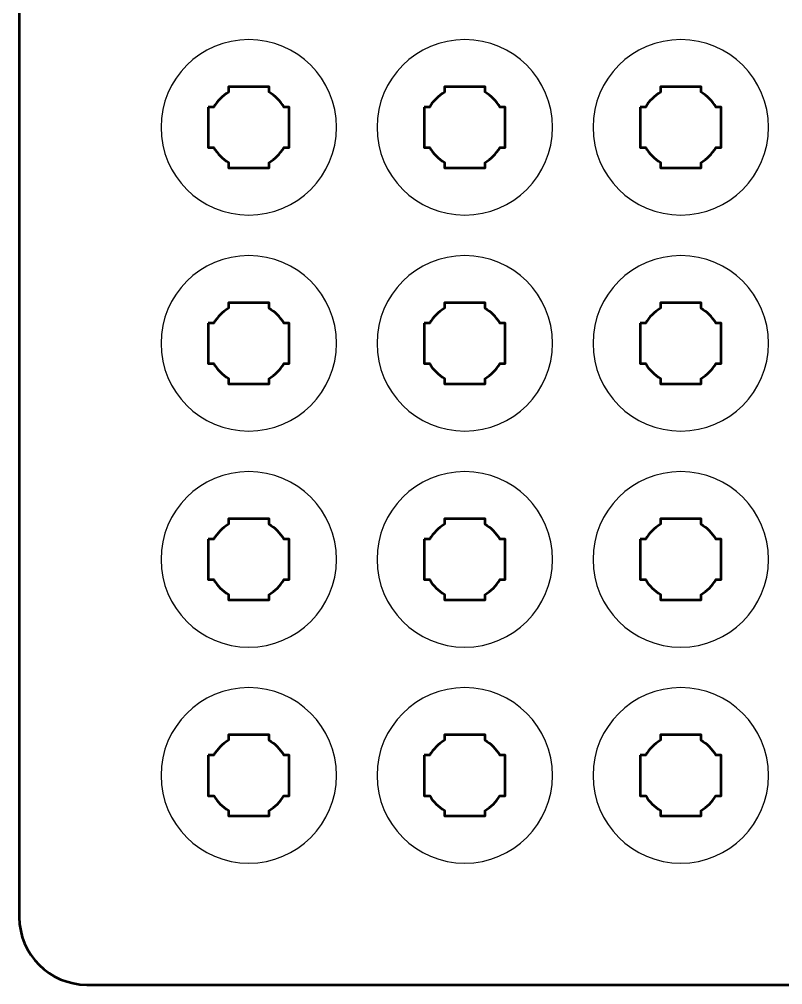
# Model space of a CAD drawing. Header units: centimetres. Extents: x -21 to 0, y -29.7 to 0.
# Drawn here: x -21 to -15.34, y -29.7 to -22.55 of the extents above; entities that cross this region are included whole.
import ezdxf

# ---------------------------------------------------------------- set-up
doc = ezdxf.new("R2010")
doc.units = ezdxf.units.CM
doc.header["$MEASUREMENT"] = 0
doc.layers.add('Layer 1', color=7, linetype='Continuous')

msp = doc.modelspace()

# ---------------------------------------------------------------- linework, layer by layer
at = {"layer": 'Layer 1', "color": 1, "lineweight": 53}
msp.add_open_spline([(-21.00003, -29.19995), (-21.00003, -29.19995), (-21.00003, -5.89992), (-21.00003, -5.89992), (-21.00003, -5.89992), (-21.00003, -5.81709), (-20.93286, -5.74992), (-20.85003, -5.74992), (-20.85003, -5.74992), (-20.7672, -5.74992), (-20.70003, -5.68275), (-20.70003, -5.59992), (-20.70003, -5.59992), (-20.70003, -5.51709), (-20.7672, -5.44992), (-20.85003, -5.44992), (-20.85003, -5.44992), (-20.93286, -5.44992), (-21.00003, -5.38275), (-21.00003, -5.29992), (-21.00003, -5.29992), (-21.00003, -5.21709), (-20.93286, -5.14992), (-20.85003, -5.14992), (-20.85003, -5.14992), (-20.7672, -5.14992), (-20.70003, -5.08275), (-20.70003, -4.99992), (-20.70003, -4.99992), (-20.70003, -4.91709), (-20.7672, -4.84992), (-20.85003, -4.84992), (-20.85003, -4.84992), (-20.93286, -4.84992), (-21.00003, -4.78275), (-21.00003, -4.69992), (-21.00003, -4.69992), (-21.00003, -4.61709), (-20.93286, -4.54992), (-20.85003, -4.54992), (-20.85003, -4.54992), (-20.7672, -4.54992), (-20.70003, -4.48275), (-20.70003, -4.39992), (-20.70003, -4.39992), (-20.70003, -4.31709), (-20.7672, -4.24992), (-20.85003, -4.24992), (-20.85003, -4.24992), (-20.93286, -4.24992), (-21.00003, -4.18275), (-21.00003, -4.09992), (-21.00003, -4.09992), (-21.00003, -4.01709), (-20.93286, -3.94992), (-20.85003, -3.94992), (-20.85003, -3.94992), (-20.7672, -3.94992), (-20.70003, -3.88275), (-20.70003, -3.79992), (-20.70003, -3.79992), (-20.70003, -3.71709), (-20.7672, -3.64992), (-20.85003, -3.64992), (-20.85003, -3.64992), (-20.93286, -3.64992), (-21.00003, -3.58275), (-21.00003, -3.49992), (-21.00003, -3.49992), (-21.00003, -3.41709), (-20.93286, -3.34992), (-20.85003, -3.34992), (-20.85003, -3.34992), (-20.7672, -3.34992), (-20.70003, -3.28275), (-20.70003, -3.19992), (-20.70003, -3.19992), (-20.70003, -3.11709), (-20.7672, -3.04992), (-20.85003, -3.04992), (-20.85003, -3.04992), (-20.93286, -3.04992), (-21.00003, -2.98275), (-21.00003, -2.89992), (-21.00003, -2.89992), (-21.00003, -2.81709), (-20.93286, -2.74992), (-20.85003, -2.74992), (-20.85003, -2.74992), (-20.7672, -2.74992), (-20.70003, -2.68275), (-20.70003, -2.59992), (-20.70003, -2.59992), (-20.70003, -2.51709), (-20.7672, -2.44992), (-20.85003, -2.44992), (-20.85003, -2.44992), (-20.93286, -2.44992), (-21.00003, -2.38275), (-21.00003, -2.29992), (-21.00003, -2.29992), (-21.00003, -2.21709), (-20.93286, -2.14992), (-20.85003, -2.14992), (-20.85003, -2.14992), (-20.7672, -2.14992), (-20.70003, -2.08275), (-20.70003, -1.99992), (-20.70003, -1.99992), (-20.70003, -1.91709), (-20.7672, -1.84992), (-20.85003, -1.84992), (-20.85003, -1.84992), (-20.93286, -1.84992), (-21.00003, -1.78275), (-21.00003, -1.69992), (-21.00003, -1.69992), (-21.00003, -1.61709), (-20.93286, -1.54992), (-20.85003, -1.54992), (-20.85003, -1.54992), (-20.7672, -1.54992), (-20.70003, -1.48275), (-20.70003, -1.39992), (-20.70003, -1.39992), (-20.70003, -1.31709), (-20.7672, -1.24992), (-20.85003, -1.24992), (-20.85003, -1.24992), (-20.93286, -1.24992), (-21.00003, -1.18275), (-21.00003, -1.09992), (-21.00003, -1.09992), (-21.00003, -1.09992), (-21.00003, -0.49992), (-21.00003, -0.49992), (-21.00003, -0.49992), (-21.00003, -0.22295), (-20.77694, 0.00004), (-20.49994, 0.00004), (-20.49994, 0.00004), (-20.49994, 0.00004), (-0.50008, 0.00004), (-0.50008, 0.00004), (-0.50008, 0.00004), (-0.22294, 0.00004), (0.00002, -0.22295), (0.00002, -0.49992), (0.00002, -0.49992), (0.00002, -0.49992), (0.00002, -29.19995), (0.00002, -29.19995), (0.00002, -29.19995), (0.00002, -29.47695), (-0.22294, -29.70004), (-0.50008, -29.70004), (-0.50008, -29.70004), (-0.50008, -29.70004), (-20.49994, -29.70004), (-20.49994, -29.70004), (-20.49994, -29.70004), (-20.77694, -29.70004), (-21.00003, -29.47695), (-21.00003, -29.19995)], degree=3, knots=[0, 0, 0, 0, 0.0243902, 0.0243902, 0.0243902, 0.0243902, 0.0487805, 0.0487805, 0.0487805, 0.0487805, 0.0731707, 0.0731707, 0.0731707, 0.0731707, 0.097561, 0.097561, 0.097561, 0.097561, 0.1219512, 0.1219512, 0.1219512, 0.1219512, 0.1463415, 0.1463415, 0.1463415, 0.1463415, 0.1707317, 0.1707317, 0.1707317, 0.1707317, 0.195122, 0.195122, 0.195122, 0.195122, 0.2195122, 0.2195122, 0.2195122, 0.2195122, 0.2439024, 0.2439024, 0.2439024, 0.2439024, 0.2682927, 0.2682927, 0.2682927, 0.2682927, 0.2926829, 0.2926829, 0.2926829, 0.2926829, 0.3170732, 0.3170732, 0.3170732, 0.3170732, 0.3414634, 0.3414634, 0.3414634, 0.3414634, 0.3658537, 0.3658537, 0.3658537, 0.3658537, 0.3902439, 0.3902439, 0.3902439, 0.3902439, 0.4146341, 0.4146341, 0.4146341, 0.4146341, 0.4390244, 0.4390244, 0.4390244, 0.4390244, 0.4634146, 0.4634146, 0.4634146, 0.4634146, 0.4878049, 0.4878049, 0.4878049, 0.4878049, 0.5121951, 0.5121951, 0.5121951, 0.5121951, 0.5365854, 0.5365854, 0.5365854, 0.5365854, 0.5609756, 0.5609756, 0.5609756, 0.5609756, 0.5853659, 0.5853659, 0.5853659, 0.5853659, 0.6097561, 0.6097561, 0.6097561, 0.6097561, 0.6341463, 0.6341463, 0.6341463, 0.6341463, 0.6585366, 0.6585366, 0.6585366, 0.6585366, 0.6829268, 0.6829268, 0.6829268, 0.6829268, 0.7073171, 0.7073171, 0.7073171, 0.7073171, 0.7317073, 0.7317073, 0.7317073, 0.7317073, 0.7560976, 0.7560976, 0.7560976, 0.7560976, 0.7804878, 0.7804878, 0.7804878, 0.7804878, 0.804878, 0.804878, 0.804878, 0.804878, 0.8292683, 0.8292683, 0.8292683, 0.8292683, 0.8536585, 0.8536585, 0.8536585, 0.8536585, 0.8780488, 0.8780488, 0.8780488, 0.8780488, 0.902439, 0.902439, 0.902439, 0.902439, 0.9268293, 0.9268293, 0.9268293, 0.9268293, 0.9512195, 0.9512195, 0.9512195, 0.9512195, 0.9756098, 0.9756098, 0.9756098, 0.9756098, 1, 1, 1, 1], dxfattribs=at)
at = {"layer": 'Layer 1', "color": 3, "lineweight": 25}
for points in [[(-18.65, -23.34999), (-18.65, -23.70918), (-18.94083, -24.00001), (-19.3, -24.00001), (-19.3, -24.00001), (-19.65893, -24.00001), (-19.95, -23.70918), (-19.95, -23.34999), (-19.95, -23.34999), (-19.95, -22.99106), (-19.65893, -22.69999), (-19.3, -22.69999), (-19.3, -22.69999), (-18.94083, -22.69999), (-18.65, -22.99106), (-18.65, -23.34999)], [(-17.05, -23.34999), (-17.05, -23.70918), (-17.34083, -24.00001), (-17.7, -24.00001), (-17.7, -24.00001), (-18.05893, -24.00001), (-18.35, -23.70918), (-18.35, -23.34999), (-18.35, -23.34999), (-18.35, -22.99106), (-18.05893, -22.69999), (-17.7, -22.69999), (-17.7, -22.69999), (-17.34083, -22.69999), (-17.05, -22.99106), (-17.05, -23.34999)], [(-15.45, -23.34999), (-15.45, -23.70918), (-15.74083, -24.00001), (-16.1, -24.00001), (-16.1, -24.00001), (-16.45893, -24.00001), (-16.75, -23.70918), (-16.75, -23.34999), (-16.75, -23.34999), (-16.75, -22.99106), (-16.45893, -22.69999), (-16.1, -22.69999), (-16.1, -22.69999), (-15.74083, -22.69999), (-15.45, -22.99106), (-15.45, -23.34999)], [(-18.65, -24.94999), (-18.65, -25.30918), (-18.94083, -25.60001), (-19.3, -25.60001), (-19.3, -25.60001), (-19.65893, -25.60001), (-19.95, -25.30918), (-19.95, -24.94999), (-19.95, -24.94999), (-19.95, -24.59106), (-19.65893, -24.29999), (-19.3, -24.29999), (-19.3, -24.29999), (-18.94083, -24.29999), (-18.65, -24.59106), (-18.65, -24.94999)], [(-17.05, -24.94999), (-17.05, -25.30918), (-17.34083, -25.60001), (-17.7, -25.60001), (-17.7, -25.60001), (-18.05893, -25.60001), (-18.35, -25.30918), (-18.35, -24.94999), (-18.35, -24.94999), (-18.35, -24.59106), (-18.05893, -24.29999), (-17.7, -24.29999), (-17.7, -24.29999), (-17.34083, -24.29999), (-17.05, -24.59106), (-17.05, -24.94999)], [(-15.45, -24.94999), (-15.45, -25.30918), (-15.74083, -25.60001), (-16.1, -25.60001), (-16.1, -25.60001), (-16.45893, -25.60001), (-16.75, -25.30918), (-16.75, -24.94999), (-16.75, -24.94999), (-16.75, -24.59106), (-16.45893, -24.29999), (-16.1, -24.29999), (-16.1, -24.29999), (-15.74083, -24.29999), (-15.45, -24.59106), (-15.45, -24.94999)], [(-18.65, -26.54999), (-18.65, -26.90918), (-18.94083, -27.20001), (-19.3, -27.20001), (-19.3, -27.20001), (-19.65893, -27.20001), (-19.95, -26.90918), (-19.95, -26.54999), (-19.95, -26.54999), (-19.95, -26.19106), (-19.65893, -25.89999), (-19.3, -25.89999), (-19.3, -25.89999), (-18.94083, -25.89999), (-18.65, -26.19106), (-18.65, -26.54999)], [(-17.05, -26.54999), (-17.05, -26.90918), (-17.34083, -27.20001), (-17.7, -27.20001), (-17.7, -27.20001), (-18.05893, -27.20001), (-18.35, -26.90918), (-18.35, -26.54999), (-18.35, -26.54999), (-18.35, -26.19106), (-18.05893, -25.89999), (-17.7, -25.89999), (-17.7, -25.89999), (-17.34083, -25.89999), (-17.05, -26.19106), (-17.05, -26.54999)], [(-15.45, -26.54999), (-15.45, -26.90918), (-15.74083, -27.20001), (-16.1, -27.20001), (-16.1, -27.20001), (-16.45893, -27.20001), (-16.75, -26.90918), (-16.75, -26.54999), (-16.75, -26.54999), (-16.75, -26.19106), (-16.45893, -25.89999), (-16.1, -25.89999), (-16.1, -25.89999), (-15.74083, -25.89999), (-15.45, -26.19106), (-15.45, -26.54999)], [(-18.65, -28.14999), (-18.65, -28.50918), (-18.94083, -28.80001), (-19.3, -28.80001), (-19.3, -28.80001), (-19.65893, -28.80001), (-19.95, -28.50918), (-19.95, -28.14999), (-19.95, -28.14999), (-19.95, -27.79106), (-19.65893, -27.49999), (-19.3, -27.49999), (-19.3, -27.49999), (-18.94083, -27.49999), (-18.65, -27.79106), (-18.65, -28.14999)], [(-17.05, -28.14999), (-17.05, -28.50918), (-17.34083, -28.80001), (-17.7, -28.80001), (-17.7, -28.80001), (-18.05893, -28.80001), (-18.35, -28.50918), (-18.35, -28.14999), (-18.35, -28.14999), (-18.35, -27.79106), (-18.05893, -27.49999), (-17.7, -27.49999), (-17.7, -27.49999), (-17.34083, -27.49999), (-17.05, -27.79106), (-17.05, -28.14999)], [(-15.45, -28.14999), (-15.45, -28.50918), (-15.74083, -28.80001), (-16.1, -28.80001), (-16.1, -28.80001), (-16.45893, -28.80001), (-16.75, -28.50918), (-16.75, -28.14999), (-16.75, -28.14999), (-16.75, -27.79106), (-16.45893, -27.49999), (-16.1, -27.49999), (-16.1, -27.49999), (-15.74083, -27.49999), (-15.45, -27.79106), (-15.45, -28.14999)]]:
    msp.add_open_spline(points, degree=3, knots=[0, 0, 0, 0, 0.25, 0.25, 0.25, 0.25, 0.5, 0.5, 0.5, 0.5, 0.75, 0.75, 0.75, 0.75, 1, 1, 1, 1], dxfattribs=at)
at = {"layer": 'Layer 1', "lineweight": 53}
for points in [[(-19.59998, -23.20006), (-19.59998, -23.20006), (-19.55989, -23.20006), (-19.55989, -23.20006), (-19.55989, -23.20006), (-19.53354, -23.15449), (-19.49554, -23.11649), (-19.44998, -23.09013), (-19.44998, -23.09013), (-19.44998, -23.09013), (-19.44998, -23.05006), (-19.44998, -23.05006), (-19.44998, -23.05006), (-19.44998, -23.05006), (-19.30542, -23.05006), (-19.30542, -23.05006), (-19.30542, -23.05006), (-19.30542, -23.05006), (-19.3, -23.04999), (-19.3, -23.04999), (-19.3, -23.04999), (-19.3, -23.04999), (-19.29458, -23.05006), (-19.29458, -23.05006), (-19.29458, -23.05006), (-19.29458, -23.05006), (-19.14997, -23.05006), (-19.14997, -23.05006), (-19.14997, -23.05006), (-19.14997, -23.05006), (-19.14997, -23.09014), (-19.14997, -23.09014), (-19.14997, -23.09014), (-19.10441, -23.1165), (-19.06643, -23.15449), (-19.04009, -23.20006), (-19.04009, -23.20006), (-19.04009, -23.20006), (-18.99998, -23.20006), (-18.99998, -23.20006), (-18.99998, -23.20006), (-18.99998, -23.20006), (-18.99998, -23.50007), (-18.99998, -23.50007), (-18.99998, -23.50007), (-18.99998, -23.50007), (-19.04015, -23.50007), (-19.04015, -23.50007), (-19.04015, -23.50007), (-19.06649, -23.5456), (-19.10444, -23.58354), (-19.14997, -23.60987), (-19.14997, -23.60987), (-19.14997, -23.60987), (-19.14997, -23.65006), (-19.14997, -23.65006), (-19.14997, -23.65006), (-19.14997, -23.65006), (-19.44998, -23.65006), (-19.44998, -23.65006), (-19.44998, -23.65006), (-19.44998, -23.65006), (-19.44998, -23.60988), (-19.44998, -23.60988), (-19.44998, -23.60988), (-19.49552, -23.58355), (-19.53348, -23.5456), (-19.55983, -23.50007), (-19.55983, -23.50007), (-19.55983, -23.50007), (-19.59998, -23.50007), (-19.59998, -23.50007), (-19.59998, -23.50007), (-19.59998, -23.50007), (-19.59998, -23.35154), (-19.59998, -23.35154), (-19.59998, -23.35154), (-19.59998, -23.35154), (-19.6, -23.34999), (-19.6, -23.34999), (-19.6, -23.34999), (-19.6, -23.34999), (-19.59998, -23.34844), (-19.59998, -23.34844), (-19.59998, -23.34844), (-19.59998, -23.34844), (-19.59998, -23.20006), (-19.59998, -23.20006)], [(-17.99998, -23.20006), (-17.99998, -23.20006), (-17.95989, -23.20006), (-17.95989, -23.20006), (-17.95989, -23.20006), (-17.93354, -23.15449), (-17.89554, -23.11649), (-17.84998, -23.09013), (-17.84998, -23.09013), (-17.84998, -23.09013), (-17.84998, -23.05006), (-17.84998, -23.05006), (-17.84998, -23.05006), (-17.84998, -23.05006), (-17.70542, -23.05006), (-17.70542, -23.05006), (-17.70542, -23.05006), (-17.70542, -23.05006), (-17.7, -23.04999), (-17.7, -23.04999), (-17.7, -23.04999), (-17.7, -23.04999), (-17.69458, -23.05006), (-17.69458, -23.05006), (-17.69458, -23.05006), (-17.69458, -23.05006), (-17.54997, -23.05006), (-17.54997, -23.05006), (-17.54997, -23.05006), (-17.54997, -23.05006), (-17.54997, -23.09014), (-17.54997, -23.09014), (-17.54997, -23.09014), (-17.50441, -23.1165), (-17.46643, -23.15449), (-17.44009, -23.20006), (-17.44009, -23.20006), (-17.44009, -23.20006), (-17.39998, -23.20006), (-17.39998, -23.20006), (-17.39998, -23.20006), (-17.39998, -23.20006), (-17.39998, -23.50007), (-17.39998, -23.50007), (-17.39998, -23.50007), (-17.39998, -23.50007), (-17.44015, -23.50007), (-17.44015, -23.50007), (-17.44015, -23.50007), (-17.46649, -23.5456), (-17.50444, -23.58354), (-17.54997, -23.60987), (-17.54997, -23.60987), (-17.54997, -23.60987), (-17.54997, -23.65006), (-17.54997, -23.65006), (-17.54997, -23.65006), (-17.54997, -23.65006), (-17.84998, -23.65006), (-17.84998, -23.65006), (-17.84998, -23.65006), (-17.84998, -23.65006), (-17.84998, -23.60988), (-17.84998, -23.60988), (-17.84998, -23.60988), (-17.89552, -23.58355), (-17.93348, -23.5456), (-17.95983, -23.50007), (-17.95983, -23.50007), (-17.95983, -23.50007), (-17.99998, -23.50007), (-17.99998, -23.50007), (-17.99998, -23.50007), (-17.99998, -23.50007), (-17.99998, -23.35154), (-17.99998, -23.35154), (-17.99998, -23.35154), (-17.99998, -23.35154), (-18, -23.34999), (-18, -23.34999), (-18, -23.34999), (-18, -23.34999), (-17.99998, -23.34844), (-17.99998, -23.34844), (-17.99998, -23.34844), (-17.99998, -23.34844), (-17.99998, -23.20006), (-17.99998, -23.20006)], [(-16.39998, -23.20006), (-16.39998, -23.20006), (-16.35989, -23.20006), (-16.35989, -23.20006), (-16.35989, -23.20006), (-16.33354, -23.15449), (-16.29554, -23.11649), (-16.24998, -23.09013), (-16.24998, -23.09013), (-16.24998, -23.09013), (-16.24998, -23.05006), (-16.24998, -23.05006), (-16.24998, -23.05006), (-16.24998, -23.05006), (-16.10542, -23.05006), (-16.10542, -23.05006), (-16.10542, -23.05006), (-16.10542, -23.05006), (-16.1, -23.04999), (-16.1, -23.04999), (-16.1, -23.04999), (-16.1, -23.04999), (-16.09458, -23.05006), (-16.09458, -23.05006), (-16.09458, -23.05006), (-16.09458, -23.05006), (-15.94997, -23.05006), (-15.94997, -23.05006), (-15.94997, -23.05006), (-15.94997, -23.05006), (-15.94997, -23.09014), (-15.94997, -23.09014), (-15.94997, -23.09014), (-15.90441, -23.1165), (-15.86643, -23.15449), (-15.84009, -23.20006), (-15.84009, -23.20006), (-15.84009, -23.20006), (-15.79998, -23.20006), (-15.79998, -23.20006), (-15.79998, -23.20006), (-15.79998, -23.20006), (-15.79998, -23.50007), (-15.79998, -23.50007), (-15.79998, -23.50007), (-15.79998, -23.50007), (-15.84015, -23.50007), (-15.84015, -23.50007), (-15.84015, -23.50007), (-15.86649, -23.5456), (-15.90444, -23.58354), (-15.94997, -23.60987), (-15.94997, -23.60987), (-15.94997, -23.60987), (-15.94997, -23.65006), (-15.94997, -23.65006), (-15.94997, -23.65006), (-15.94997, -23.65006), (-16.24998, -23.65006), (-16.24998, -23.65006), (-16.24998, -23.65006), (-16.24998, -23.65006), (-16.24998, -23.60988), (-16.24998, -23.60988), (-16.24998, -23.60988), (-16.29552, -23.58355), (-16.33348, -23.5456), (-16.35983, -23.50007), (-16.35983, -23.50007), (-16.35983, -23.50007), (-16.39998, -23.50007), (-16.39998, -23.50007), (-16.39998, -23.50007), (-16.39998, -23.50007), (-16.39998, -23.35154), (-16.39998, -23.35154), (-16.39998, -23.35154), (-16.39998, -23.35154), (-16.4, -23.34999), (-16.4, -23.34999), (-16.4, -23.34999), (-16.4, -23.34999), (-16.39998, -23.34844), (-16.39998, -23.34844), (-16.39998, -23.34844), (-16.39998, -23.34844), (-16.39998, -23.20006), (-16.39998, -23.20006)], [(-19.59998, -24.80006), (-19.59998, -24.80006), (-19.55989, -24.80006), (-19.55989, -24.80006), (-19.55989, -24.80006), (-19.53354, -24.75449), (-19.49554, -24.71649), (-19.44998, -24.69013), (-19.44998, -24.69013), (-19.44998, -24.69013), (-19.44998, -24.65006), (-19.44998, -24.65006), (-19.44998, -24.65006), (-19.44998, -24.65006), (-19.30542, -24.65006), (-19.30542, -24.65006), (-19.30542, -24.65006), (-19.30542, -24.65006), (-19.3, -24.64999), (-19.3, -24.64999), (-19.3, -24.64999), (-19.3, -24.64999), (-19.29458, -24.65006), (-19.29458, -24.65006), (-19.29458, -24.65006), (-19.29458, -24.65006), (-19.14997, -24.65006), (-19.14997, -24.65006), (-19.14997, -24.65006), (-19.14997, -24.65006), (-19.14997, -24.69014), (-19.14997, -24.69014), (-19.14997, -24.69014), (-19.10441, -24.7165), (-19.06643, -24.75449), (-19.04009, -24.80006), (-19.04009, -24.80006), (-19.04009, -24.80006), (-18.99998, -24.80006), (-18.99998, -24.80006), (-18.99998, -24.80006), (-18.99998, -24.80006), (-18.99998, -25.10007), (-18.99998, -25.10007), (-18.99998, -25.10007), (-18.99998, -25.10007), (-19.04015, -25.10007), (-19.04015, -25.10007), (-19.04015, -25.10007), (-19.06649, -25.1456), (-19.10444, -25.18354), (-19.14997, -25.20987), (-19.14997, -25.20987), (-19.14997, -25.20987), (-19.14997, -25.25006), (-19.14997, -25.25006), (-19.14997, -25.25006), (-19.14997, -25.25006), (-19.44998, -25.25006), (-19.44998, -25.25006), (-19.44998, -25.25006), (-19.44998, -25.25006), (-19.44998, -25.20988), (-19.44998, -25.20988), (-19.44998, -25.20988), (-19.49552, -25.18355), (-19.53348, -25.1456), (-19.55983, -25.10007), (-19.55983, -25.10007), (-19.55983, -25.10007), (-19.59998, -25.10007), (-19.59998, -25.10007), (-19.59998, -25.10007), (-19.59998, -25.10007), (-19.59998, -24.95154), (-19.59998, -24.95154), (-19.59998, -24.95154), (-19.59998, -24.95154), (-19.6, -24.94999), (-19.6, -24.94999), (-19.6, -24.94999), (-19.6, -24.94999), (-19.59998, -24.94844), (-19.59998, -24.94844), (-19.59998, -24.94844), (-19.59998, -24.94844), (-19.59998, -24.80006), (-19.59998, -24.80006)], [(-17.99998, -24.80006), (-17.99998, -24.80006), (-17.95989, -24.80006), (-17.95989, -24.80006), (-17.95989, -24.80006), (-17.93354, -24.75449), (-17.89554, -24.71649), (-17.84998, -24.69013), (-17.84998, -24.69013), (-17.84998, -24.69013), (-17.84998, -24.65006), (-17.84998, -24.65006), (-17.84998, -24.65006), (-17.84998, -24.65006), (-17.70542, -24.65006), (-17.70542, -24.65006), (-17.70542, -24.65006), (-17.70542, -24.65006), (-17.7, -24.64999), (-17.7, -24.64999), (-17.7, -24.64999), (-17.7, -24.64999), (-17.69458, -24.65006), (-17.69458, -24.65006), (-17.69458, -24.65006), (-17.69458, -24.65006), (-17.54997, -24.65006), (-17.54997, -24.65006), (-17.54997, -24.65006), (-17.54997, -24.65006), (-17.54997, -24.69014), (-17.54997, -24.69014), (-17.54997, -24.69014), (-17.50441, -24.7165), (-17.46643, -24.75449), (-17.44009, -24.80006), (-17.44009, -24.80006), (-17.44009, -24.80006), (-17.39998, -24.80006), (-17.39998, -24.80006), (-17.39998, -24.80006), (-17.39998, -24.80006), (-17.39998, -25.10007), (-17.39998, -25.10007), (-17.39998, -25.10007), (-17.39998, -25.10007), (-17.44015, -25.10007), (-17.44015, -25.10007), (-17.44015, -25.10007), (-17.46649, -25.1456), (-17.50444, -25.18354), (-17.54997, -25.20987), (-17.54997, -25.20987), (-17.54997, -25.20987), (-17.54997, -25.25006), (-17.54997, -25.25006), (-17.54997, -25.25006), (-17.54997, -25.25006), (-17.84998, -25.25006), (-17.84998, -25.25006), (-17.84998, -25.25006), (-17.84998, -25.25006), (-17.84998, -25.20988), (-17.84998, -25.20988), (-17.84998, -25.20988), (-17.89552, -25.18355), (-17.93348, -25.1456), (-17.95983, -25.10007), (-17.95983, -25.10007), (-17.95983, -25.10007), (-17.99998, -25.10007), (-17.99998, -25.10007), (-17.99998, -25.10007), (-17.99998, -25.10007), (-17.99998, -24.95154), (-17.99998, -24.95154), (-17.99998, -24.95154), (-17.99998, -24.95154), (-18, -24.94999), (-18, -24.94999), (-18, -24.94999), (-18, -24.94999), (-17.99998, -24.94844), (-17.99998, -24.94844), (-17.99998, -24.94844), (-17.99998, -24.94844), (-17.99998, -24.80006), (-17.99998, -24.80006)], [(-16.39998, -24.80006), (-16.39998, -24.80006), (-16.35989, -24.80006), (-16.35989, -24.80006), (-16.35989, -24.80006), (-16.33354, -24.75449), (-16.29554, -24.71649), (-16.24998, -24.69013), (-16.24998, -24.69013), (-16.24998, -24.69013), (-16.24998, -24.65006), (-16.24998, -24.65006), (-16.24998, -24.65006), (-16.24998, -24.65006), (-16.10542, -24.65006), (-16.10542, -24.65006), (-16.10542, -24.65006), (-16.10542, -24.65006), (-16.1, -24.64999), (-16.1, -24.64999), (-16.1, -24.64999), (-16.1, -24.64999), (-16.09458, -24.65006), (-16.09458, -24.65006), (-16.09458, -24.65006), (-16.09458, -24.65006), (-15.94997, -24.65006), (-15.94997, -24.65006), (-15.94997, -24.65006), (-15.94997, -24.65006), (-15.94997, -24.69014), (-15.94997, -24.69014), (-15.94997, -24.69014), (-15.90441, -24.7165), (-15.86643, -24.75449), (-15.84009, -24.80006), (-15.84009, -24.80006), (-15.84009, -24.80006), (-15.79998, -24.80006), (-15.79998, -24.80006), (-15.79998, -24.80006), (-15.79998, -24.80006), (-15.79998, -25.10007), (-15.79998, -25.10007), (-15.79998, -25.10007), (-15.79998, -25.10007), (-15.84015, -25.10007), (-15.84015, -25.10007), (-15.84015, -25.10007), (-15.86649, -25.1456), (-15.90444, -25.18354), (-15.94997, -25.20987), (-15.94997, -25.20987), (-15.94997, -25.20987), (-15.94997, -25.25006), (-15.94997, -25.25006), (-15.94997, -25.25006), (-15.94997, -25.25006), (-16.24998, -25.25006), (-16.24998, -25.25006), (-16.24998, -25.25006), (-16.24998, -25.25006), (-16.24998, -25.20988), (-16.24998, -25.20988), (-16.24998, -25.20988), (-16.29552, -25.18355), (-16.33348, -25.1456), (-16.35983, -25.10007), (-16.35983, -25.10007), (-16.35983, -25.10007), (-16.39998, -25.10007), (-16.39998, -25.10007), (-16.39998, -25.10007), (-16.39998, -25.10007), (-16.39998, -24.95154), (-16.39998, -24.95154), (-16.39998, -24.95154), (-16.39998, -24.95154), (-16.4, -24.94999), (-16.4, -24.94999), (-16.4, -24.94999), (-16.4, -24.94999), (-16.39998, -24.94844), (-16.39998, -24.94844), (-16.39998, -24.94844), (-16.39998, -24.94844), (-16.39998, -24.80006), (-16.39998, -24.80006)], [(-19.59998, -26.40006), (-19.59998, -26.40006), (-19.55989, -26.40006), (-19.55989, -26.40006), (-19.55989, -26.40006), (-19.53354, -26.35449), (-19.49554, -26.31649), (-19.44998, -26.29013), (-19.44998, -26.29013), (-19.44998, -26.29013), (-19.44998, -26.25006), (-19.44998, -26.25006), (-19.44998, -26.25006), (-19.44998, -26.25006), (-19.30542, -26.25006), (-19.30542, -26.25006), (-19.30542, -26.25006), (-19.30542, -26.25006), (-19.3, -26.24999), (-19.3, -26.24999), (-19.3, -26.24999), (-19.3, -26.24999), (-19.29458, -26.25006), (-19.29458, -26.25006), (-19.29458, -26.25006), (-19.29458, -26.25006), (-19.14997, -26.25006), (-19.14997, -26.25006), (-19.14997, -26.25006), (-19.14997, -26.25006), (-19.14997, -26.29014), (-19.14997, -26.29014), (-19.14997, -26.29014), (-19.10441, -26.3165), (-19.06643, -26.35449), (-19.04009, -26.40006), (-19.04009, -26.40006), (-19.04009, -26.40006), (-18.99998, -26.40006), (-18.99998, -26.40006), (-18.99998, -26.40006), (-18.99998, -26.40006), (-18.99998, -26.70007), (-18.99998, -26.70007), (-18.99998, -26.70007), (-18.99998, -26.70007), (-19.04015, -26.70007), (-19.04015, -26.70007), (-19.04015, -26.70007), (-19.06649, -26.7456), (-19.10444, -26.78354), (-19.14997, -26.80987), (-19.14997, -26.80987), (-19.14997, -26.80987), (-19.14997, -26.85006), (-19.14997, -26.85006), (-19.14997, -26.85006), (-19.14997, -26.85006), (-19.44998, -26.85006), (-19.44998, -26.85006), (-19.44998, -26.85006), (-19.44998, -26.85006), (-19.44998, -26.80988), (-19.44998, -26.80988), (-19.44998, -26.80988), (-19.49552, -26.78355), (-19.53348, -26.7456), (-19.55983, -26.70007), (-19.55983, -26.70007), (-19.55983, -26.70007), (-19.59998, -26.70007), (-19.59998, -26.70007), (-19.59998, -26.70007), (-19.59998, -26.70007), (-19.59998, -26.55154), (-19.59998, -26.55154), (-19.59998, -26.55154), (-19.59998, -26.55154), (-19.6, -26.54999), (-19.6, -26.54999), (-19.6, -26.54999), (-19.6, -26.54999), (-19.59998, -26.54844), (-19.59998, -26.54844), (-19.59998, -26.54844), (-19.59998, -26.54844), (-19.59998, -26.40006), (-19.59998, -26.40006)], [(-17.99998, -26.40006), (-17.99998, -26.40006), (-17.95989, -26.40006), (-17.95989, -26.40006), (-17.95989, -26.40006), (-17.93354, -26.35449), (-17.89554, -26.31649), (-17.84998, -26.29013), (-17.84998, -26.29013), (-17.84998, -26.29013), (-17.84998, -26.25006), (-17.84998, -26.25006), (-17.84998, -26.25006), (-17.84998, -26.25006), (-17.70542, -26.25006), (-17.70542, -26.25006), (-17.70542, -26.25006), (-17.70542, -26.25006), (-17.7, -26.24999), (-17.7, -26.24999), (-17.7, -26.24999), (-17.7, -26.24999), (-17.69458, -26.25006), (-17.69458, -26.25006), (-17.69458, -26.25006), (-17.69458, -26.25006), (-17.54997, -26.25006), (-17.54997, -26.25006), (-17.54997, -26.25006), (-17.54997, -26.25006), (-17.54997, -26.29014), (-17.54997, -26.29014), (-17.54997, -26.29014), (-17.50441, -26.3165), (-17.46643, -26.35449), (-17.44009, -26.40006), (-17.44009, -26.40006), (-17.44009, -26.40006), (-17.39998, -26.40006), (-17.39998, -26.40006), (-17.39998, -26.40006), (-17.39998, -26.40006), (-17.39998, -26.70007), (-17.39998, -26.70007), (-17.39998, -26.70007), (-17.39998, -26.70007), (-17.44015, -26.70007), (-17.44015, -26.70007), (-17.44015, -26.70007), (-17.46649, -26.7456), (-17.50444, -26.78354), (-17.54997, -26.80987), (-17.54997, -26.80987), (-17.54997, -26.80987), (-17.54997, -26.85006), (-17.54997, -26.85006), (-17.54997, -26.85006), (-17.54997, -26.85006), (-17.84998, -26.85006), (-17.84998, -26.85006), (-17.84998, -26.85006), (-17.84998, -26.85006), (-17.84998, -26.80988), (-17.84998, -26.80988), (-17.84998, -26.80988), (-17.89552, -26.78355), (-17.93348, -26.7456), (-17.95983, -26.70007), (-17.95983, -26.70007), (-17.95983, -26.70007), (-17.99998, -26.70007), (-17.99998, -26.70007), (-17.99998, -26.70007), (-17.99998, -26.70007), (-17.99998, -26.55154), (-17.99998, -26.55154), (-17.99998, -26.55154), (-17.99998, -26.55154), (-18, -26.54999), (-18, -26.54999), (-18, -26.54999), (-18, -26.54999), (-17.99998, -26.54844), (-17.99998, -26.54844), (-17.99998, -26.54844), (-17.99998, -26.54844), (-17.99998, -26.40006), (-17.99998, -26.40006)], [(-16.39998, -26.40006), (-16.39998, -26.40006), (-16.35989, -26.40006), (-16.35989, -26.40006), (-16.35989, -26.40006), (-16.33354, -26.35449), (-16.29554, -26.31649), (-16.24998, -26.29013), (-16.24998, -26.29013), (-16.24998, -26.29013), (-16.24998, -26.25006), (-16.24998, -26.25006), (-16.24998, -26.25006), (-16.24998, -26.25006), (-16.10542, -26.25006), (-16.10542, -26.25006), (-16.10542, -26.25006), (-16.10542, -26.25006), (-16.1, -26.24999), (-16.1, -26.24999), (-16.1, -26.24999), (-16.1, -26.24999), (-16.09458, -26.25006), (-16.09458, -26.25006), (-16.09458, -26.25006), (-16.09458, -26.25006), (-15.94997, -26.25006), (-15.94997, -26.25006), (-15.94997, -26.25006), (-15.94997, -26.25006), (-15.94997, -26.29014), (-15.94997, -26.29014), (-15.94997, -26.29014), (-15.90441, -26.3165), (-15.86643, -26.35449), (-15.84009, -26.40006), (-15.84009, -26.40006), (-15.84009, -26.40006), (-15.79998, -26.40006), (-15.79998, -26.40006), (-15.79998, -26.40006), (-15.79998, -26.40006), (-15.79998, -26.70007), (-15.79998, -26.70007), (-15.79998, -26.70007), (-15.79998, -26.70007), (-15.84015, -26.70007), (-15.84015, -26.70007), (-15.84015, -26.70007), (-15.86649, -26.7456), (-15.90444, -26.78354), (-15.94997, -26.80987), (-15.94997, -26.80987), (-15.94997, -26.80987), (-15.94997, -26.85006), (-15.94997, -26.85006), (-15.94997, -26.85006), (-15.94997, -26.85006), (-16.24998, -26.85006), (-16.24998, -26.85006), (-16.24998, -26.85006), (-16.24998, -26.85006), (-16.24998, -26.80988), (-16.24998, -26.80988), (-16.24998, -26.80988), (-16.29552, -26.78355), (-16.33348, -26.7456), (-16.35983, -26.70007), (-16.35983, -26.70007), (-16.35983, -26.70007), (-16.39998, -26.70007), (-16.39998, -26.70007), (-16.39998, -26.70007), (-16.39998, -26.70007), (-16.39998, -26.55154), (-16.39998, -26.55154), (-16.39998, -26.55154), (-16.39998, -26.55154), (-16.4, -26.54999), (-16.4, -26.54999), (-16.4, -26.54999), (-16.4, -26.54999), (-16.39998, -26.54844), (-16.39998, -26.54844), (-16.39998, -26.54844), (-16.39998, -26.54844), (-16.39998, -26.40006), (-16.39998, -26.40006)], [(-19.59998, -28.00006), (-19.59998, -28.00006), (-19.55989, -28.00006), (-19.55989, -28.00006), (-19.55989, -28.00006), (-19.53354, -27.95449), (-19.49554, -27.91649), (-19.44998, -27.89013), (-19.44998, -27.89013), (-19.44998, -27.89013), (-19.44998, -27.85006), (-19.44998, -27.85006), (-19.44998, -27.85006), (-19.44998, -27.85006), (-19.30542, -27.85006), (-19.30542, -27.85006), (-19.30542, -27.85006), (-19.30542, -27.85006), (-19.3, -27.84999), (-19.3, -27.84999), (-19.3, -27.84999), (-19.3, -27.84999), (-19.29458, -27.85006), (-19.29458, -27.85006), (-19.29458, -27.85006), (-19.29458, -27.85006), (-19.14997, -27.85006), (-19.14997, -27.85006), (-19.14997, -27.85006), (-19.14997, -27.85006), (-19.14997, -27.89014), (-19.14997, -27.89014), (-19.14997, -27.89014), (-19.10441, -27.9165), (-19.06643, -27.95449), (-19.04009, -28.00006), (-19.04009, -28.00006), (-19.04009, -28.00006), (-18.99998, -28.00006), (-18.99998, -28.00006), (-18.99998, -28.00006), (-18.99998, -28.00006), (-18.99998, -28.30007), (-18.99998, -28.30007), (-18.99998, -28.30007), (-18.99998, -28.30007), (-19.04015, -28.30007), (-19.04015, -28.30007), (-19.04015, -28.30007), (-19.06649, -28.3456), (-19.10444, -28.38354), (-19.14997, -28.40987), (-19.14997, -28.40987), (-19.14997, -28.40987), (-19.14997, -28.45006), (-19.14997, -28.45006), (-19.14997, -28.45006), (-19.14997, -28.45006), (-19.44998, -28.45006), (-19.44998, -28.45006), (-19.44998, -28.45006), (-19.44998, -28.45006), (-19.44998, -28.40988), (-19.44998, -28.40988), (-19.44998, -28.40988), (-19.49552, -28.38355), (-19.53348, -28.3456), (-19.55983, -28.30007), (-19.55983, -28.30007), (-19.55983, -28.30007), (-19.59998, -28.30007), (-19.59998, -28.30007), (-19.59998, -28.30007), (-19.59998, -28.30007), (-19.59998, -28.15154), (-19.59998, -28.15154), (-19.59998, -28.15154), (-19.59998, -28.15154), (-19.6, -28.14999), (-19.6, -28.14999), (-19.6, -28.14999), (-19.6, -28.14999), (-19.59998, -28.14844), (-19.59998, -28.14844), (-19.59998, -28.14844), (-19.59998, -28.14844), (-19.59998, -28.00006), (-19.59998, -28.00006)], [(-17.99998, -28.00006), (-17.99998, -28.00006), (-17.95989, -28.00006), (-17.95989, -28.00006), (-17.95989, -28.00006), (-17.93354, -27.95449), (-17.89554, -27.91649), (-17.84998, -27.89013), (-17.84998, -27.89013), (-17.84998, -27.89013), (-17.84998, -27.85006), (-17.84998, -27.85006), (-17.84998, -27.85006), (-17.84998, -27.85006), (-17.70542, -27.85006), (-17.70542, -27.85006), (-17.70542, -27.85006), (-17.70542, -27.85006), (-17.7, -27.84999), (-17.7, -27.84999), (-17.7, -27.84999), (-17.7, -27.84999), (-17.69458, -27.85006), (-17.69458, -27.85006), (-17.69458, -27.85006), (-17.69458, -27.85006), (-17.54997, -27.85006), (-17.54997, -27.85006), (-17.54997, -27.85006), (-17.54997, -27.85006), (-17.54997, -27.89014), (-17.54997, -27.89014), (-17.54997, -27.89014), (-17.50441, -27.9165), (-17.46643, -27.95449), (-17.44009, -28.00006), (-17.44009, -28.00006), (-17.44009, -28.00006), (-17.39998, -28.00006), (-17.39998, -28.00006), (-17.39998, -28.00006), (-17.39998, -28.00006), (-17.39998, -28.30007), (-17.39998, -28.30007), (-17.39998, -28.30007), (-17.39998, -28.30007), (-17.44015, -28.30007), (-17.44015, -28.30007), (-17.44015, -28.30007), (-17.46649, -28.3456), (-17.50444, -28.38354), (-17.54997, -28.40987), (-17.54997, -28.40987), (-17.54997, -28.40987), (-17.54997, -28.45006), (-17.54997, -28.45006), (-17.54997, -28.45006), (-17.54997, -28.45006), (-17.84998, -28.45006), (-17.84998, -28.45006), (-17.84998, -28.45006), (-17.84998, -28.45006), (-17.84998, -28.40988), (-17.84998, -28.40988), (-17.84998, -28.40988), (-17.89552, -28.38355), (-17.93348, -28.3456), (-17.95983, -28.30007), (-17.95983, -28.30007), (-17.95983, -28.30007), (-17.99998, -28.30007), (-17.99998, -28.30007), (-17.99998, -28.30007), (-17.99998, -28.30007), (-17.99998, -28.15154), (-17.99998, -28.15154), (-17.99998, -28.15154), (-17.99998, -28.15154), (-18, -28.14999), (-18, -28.14999), (-18, -28.14999), (-18, -28.14999), (-17.99998, -28.14844), (-17.99998, -28.14844), (-17.99998, -28.14844), (-17.99998, -28.14844), (-17.99998, -28.00006), (-17.99998, -28.00006)], [(-16.39998, -28.00006), (-16.39998, -28.00006), (-16.35989, -28.00006), (-16.35989, -28.00006), (-16.35989, -28.00006), (-16.33354, -27.95449), (-16.29554, -27.91649), (-16.24998, -27.89013), (-16.24998, -27.89013), (-16.24998, -27.89013), (-16.24998, -27.85006), (-16.24998, -27.85006), (-16.24998, -27.85006), (-16.24998, -27.85006), (-16.10542, -27.85006), (-16.10542, -27.85006), (-16.10542, -27.85006), (-16.10542, -27.85006), (-16.1, -27.84999), (-16.1, -27.84999), (-16.1, -27.84999), (-16.1, -27.84999), (-16.09458, -27.85006), (-16.09458, -27.85006), (-16.09458, -27.85006), (-16.09458, -27.85006), (-15.94997, -27.85006), (-15.94997, -27.85006), (-15.94997, -27.85006), (-15.94997, -27.85006), (-15.94997, -27.89014), (-15.94997, -27.89014), (-15.94997, -27.89014), (-15.90441, -27.9165), (-15.86643, -27.95449), (-15.84009, -28.00006), (-15.84009, -28.00006), (-15.84009, -28.00006), (-15.79998, -28.00006), (-15.79998, -28.00006), (-15.79998, -28.00006), (-15.79998, -28.00006), (-15.79998, -28.30007), (-15.79998, -28.30007), (-15.79998, -28.30007), (-15.79998, -28.30007), (-15.84015, -28.30007), (-15.84015, -28.30007), (-15.84015, -28.30007), (-15.86649, -28.3456), (-15.90444, -28.38354), (-15.94997, -28.40987), (-15.94997, -28.40987), (-15.94997, -28.40987), (-15.94997, -28.45006), (-15.94997, -28.45006), (-15.94997, -28.45006), (-15.94997, -28.45006), (-16.24998, -28.45006), (-16.24998, -28.45006), (-16.24998, -28.45006), (-16.24998, -28.45006), (-16.24998, -28.40988), (-16.24998, -28.40988), (-16.24998, -28.40988), (-16.29552, -28.38355), (-16.33348, -28.3456), (-16.35983, -28.30007), (-16.35983, -28.30007), (-16.35983, -28.30007), (-16.39998, -28.30007), (-16.39998, -28.30007), (-16.39998, -28.30007), (-16.39998, -28.30007), (-16.39998, -28.15154), (-16.39998, -28.15154), (-16.39998, -28.15154), (-16.39998, -28.15154), (-16.4, -28.14999), (-16.4, -28.14999), (-16.4, -28.14999), (-16.4, -28.14999), (-16.39998, -28.14844), (-16.39998, -28.14844), (-16.39998, -28.14844), (-16.39998, -28.14844), (-16.39998, -28.00006), (-16.39998, -28.00006)]]:
    msp.add_open_spline(points, degree=3, knots=[0, 0, 0, 0, 0.0454545, 0.0454545, 0.0454545, 0.0454545, 0.0909091, 0.0909091, 0.0909091, 0.0909091, 0.1363636, 0.1363636, 0.1363636, 0.1363636, 0.1818182, 0.1818182, 0.1818182, 0.1818182, 0.2272727, 0.2272727, 0.2272727, 0.2272727, 0.2727273, 0.2727273, 0.2727273, 0.2727273, 0.3181818, 0.3181818, 0.3181818, 0.3181818, 0.3636364, 0.3636364, 0.3636364, 0.3636364, 0.4090909, 0.4090909, 0.4090909, 0.4090909, 0.4545455, 0.4545455, 0.4545455, 0.4545455, 0.5, 0.5, 0.5, 0.5, 0.5454545, 0.5454545, 0.5454545, 0.5454545, 0.5909091, 0.5909091, 0.5909091, 0.5909091, 0.6363636, 0.6363636, 0.6363636, 0.6363636, 0.6818182, 0.6818182, 0.6818182, 0.6818182, 0.7272727, 0.7272727, 0.7272727, 0.7272727, 0.7727273, 0.7727273, 0.7727273, 0.7727273, 0.8181818, 0.8181818, 0.8181818, 0.8181818, 0.8636364, 0.8636364, 0.8636364, 0.8636364, 0.9090909, 0.9090909, 0.9090909, 0.9090909, 0.9545455, 0.9545455, 0.9545455, 0.9545455, 1, 1, 1, 1], dxfattribs=at)

doc.saveas('drawing.dxf')
